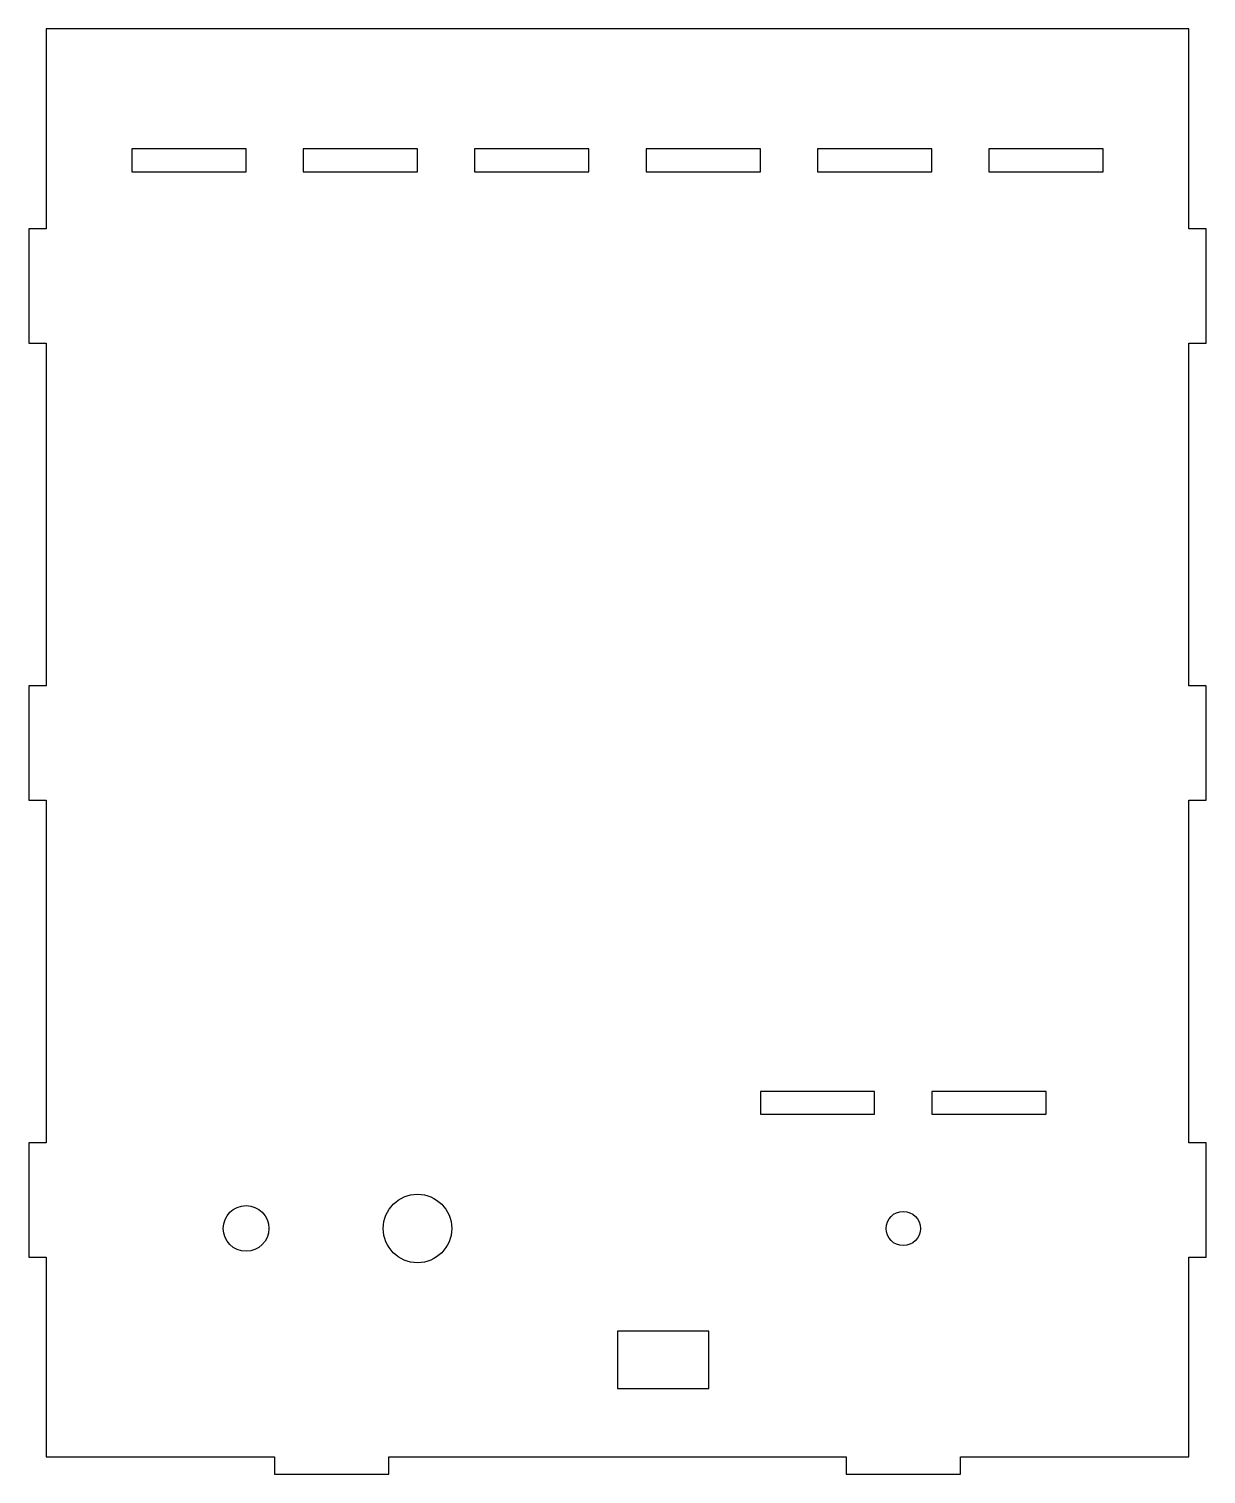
# Model space of a CAD drawing. Header units: millimetres. Extents: x -3 to 203, y -3 to 250.
import ezdxf

# ---------------------------------------------------------------- set-up
doc = ezdxf.new("R2010")
doc.units = ezdxf.units.MM

msp = doc.modelspace()

# ---------------------------------------------------------------- linework, layer by layer
at = {"layer": 'CUT'}
for p, q in [((200, 250), (0, 250)), ((0, 250), (0, 215)), ((200, 215), (200, 250)), ((35, 229), (15, 229)), ((15, 229), (15, 225)), ((35, 225), (35, 229)), ((65, 229), (45, 229)), ((45, 229), (45, 225)), ((65, 225), (65, 229)), ((95, 229), (75, 229)), ((75, 229), (75, 225)), ((95, 225), (95, 229)), ((125, 229), (105, 229)), ((105, 229), (105, 225)), ((125, 225), (125, 229)), ((155, 229), (135, 229)), ((135, 229), (135, 225)), ((155, 225), (155, 229)), ((185, 229), (165, 229)), ((165, 229), (165, 225)), ((185, 225), (185, 229)), ((15, 225), (35, 225)), ((45, 225), (65, 225)), ((75, 225), (95, 225)), ((105, 225), (125, 225)), ((135, 225), (155, 225)), ((165, 225), (185, 225)), ((0, 215), (-3, 215)), ((-3, 215), (-3, 195)), ((203, 215), (200, 215)), ((203, 195), (203, 215)), ((-3, 195), (0, 195)), ((0, 195), (0, 135)), ((200, 135), (200, 195)), ((200, 195), (203, 195)), ((0, 135), (-3, 135)), ((-3, 135), (-3, 115)), ((203, 135), (200, 135)), ((203, 115), (203, 135)), ((-3, 115), (0, 115)), ((0, 115), (0, 55)), ((200, 55), (200, 115)), ((200, 115), (203, 115)), ((145, 64), (125, 64)), ((125, 64), (125, 60)), ((145, 60), (145, 64)), ((175, 64), (155, 64)), ((155, 64), (155, 60)), ((175, 60), (175, 64)), ((125, 60), (145, 60)), ((155, 60), (175, 60)), ((0, 55), (-3, 55)), ((-3, 55), (-3, 35)), ((203, 55), (200, 55)), ((203, 35), (203, 55)), ((-3, 35), (0, 35)), ((0, 35), (0, 0)), ((200, 0), (200, 35)), ((200, 35), (203, 35)), ((116, 22), (100, 22)), ((100, 22), (100, 12)), ((116, 12), (116, 22)), ((100, 12), (116, 12)), ((0, 0), (40, 0)), ((40, 0), (40, -3)), ((60, -3), (60, 0)), ((60, 0), (140, 0)), ((140, 0), (140, -3)), ((160, -3), (160, 0)), ((160, 0), (200, 0)), ((40, -3), (60, -3)), ((140, -3), (160, -3))]:
    msp.add_line(p, q, dxfattribs=at)
for centre, radius in [((65, 40), 6), ((35, 40), 4), ((150, 40), 3)]:
    msp.add_circle(centre, radius, dxfattribs=at)

doc.saveas('drawing.dxf')
